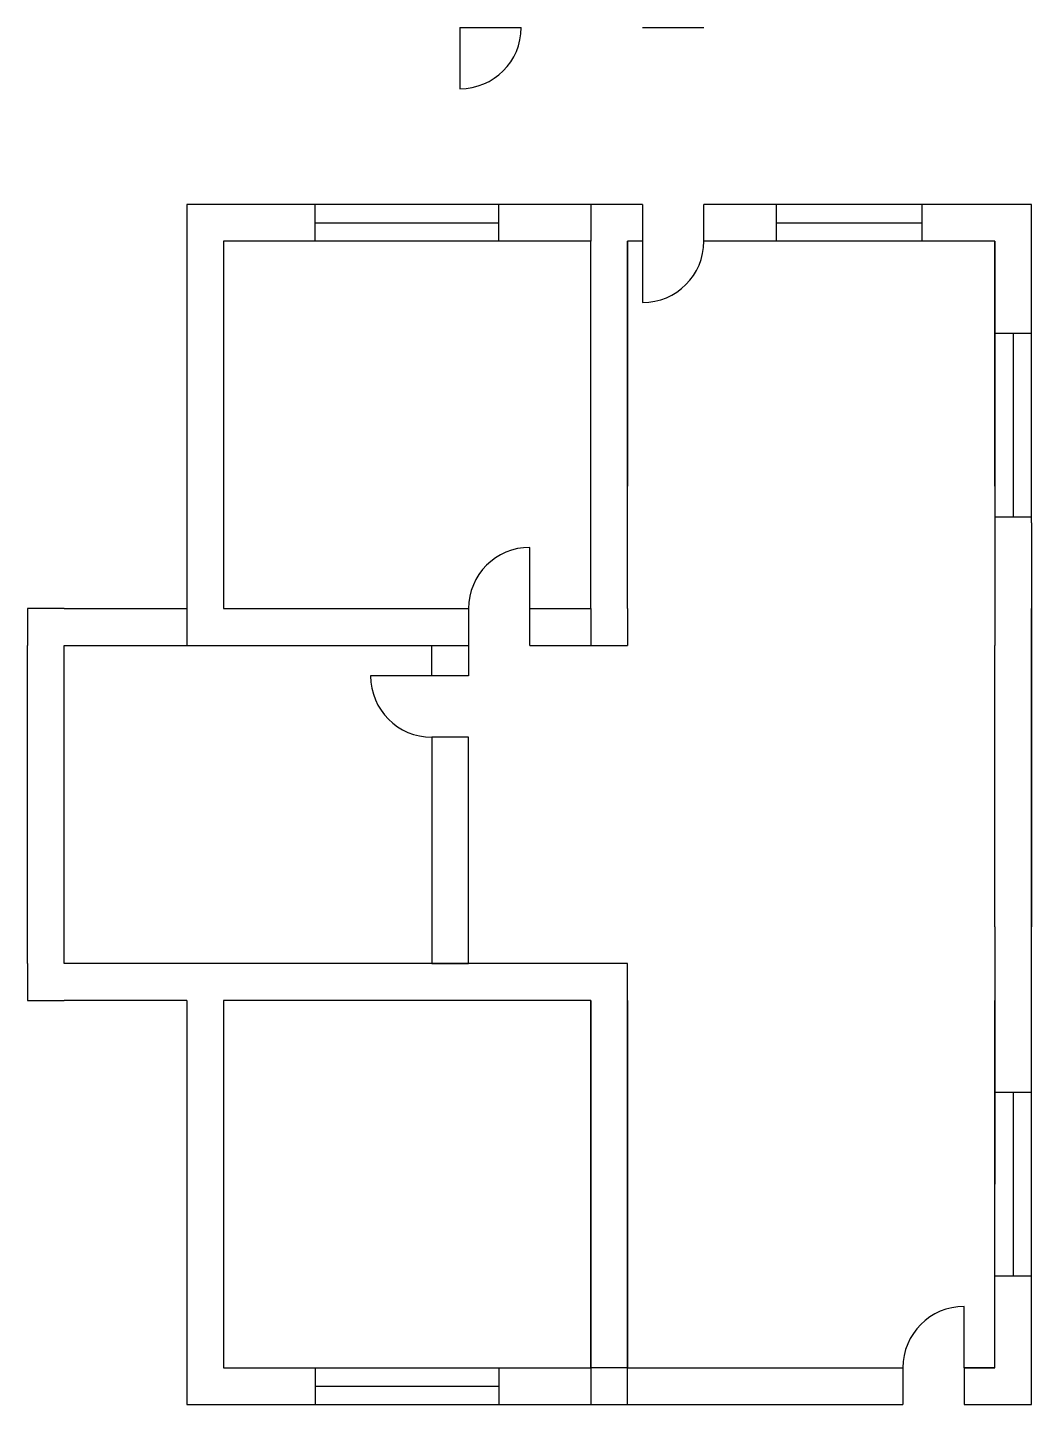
# Model space of a CAD drawing. Header units: inches. Extents: x 16 to 24.2, y 17.4 to 28.7.
import ezdxf

# ---------------------------------------------------------------- set-up
doc = ezdxf.new("R2010")
doc.units = ezdxf.units.IN
doc.header["$MEASUREMENT"] = 0

msp = doc.modelspace()

# ---------------------------------------------------------------- linework, layer by layer
for p, q in [((19.484, 28.693), (19.484, 28.193)), ((19.484, 28.693), (19.984, 28.693)), ((20.976, 28.693), (21.476, 28.693)), ((18.302, 26.947), (18.302, 27.247)), ((19.802, 26.947), (19.802, 27.247)), ((20.976, 27.247), (20.976, 26.947)), ((21.476, 26.947), (21.476, 27.247)), ((22.07, 26.947), (22.07, 27.247)), ((23.258, 26.947), (23.258, 27.247)), ((18.302, 27.097), (19.802, 27.097)), ((22.07, 27.097), (23.258, 27.097)), ((20.552, 26.947), (19.802, 26.947)), ((20.976, 26.947), (20.976, 26.447)), ((20.976, 26.947), (20.976, 26.447)), ((23.852, 26.947), (23.852, 23.947)), ((23.852, 26.197), (24.152, 26.197)), ((24.002, 26.197), (24.002, 24.697)), ((23.852, 24.947), (23.852, 23.947)), ((23.852, 24.697), (24.152, 24.697)), ((24.152, 24.647), (24.152, 21.347)), ((20.054, 23.947), (20.054, 24.447)), ((16.252, 23.947), (15.952, 23.947)), ((15.952, 23.947), (15.952, 23.647)), ((16.252, 23.947), (17.252, 23.947)), ((19.554, 23.947), (19.554, 23.647)), ((20.054, 23.647), (20.054, 23.947)), ((20.852, 23.947), (20.852, 23.647)), ((23.852, 23.947), (23.852, 23.647)), ((15.952, 21.047), (15.952, 23.647)), ((15.952, 23.647), (15.952, 23.647)), ((16.252, 21.047), (16.252, 23.647)), ((16.252, 23.647), (17.252, 23.647)), ((19.254, 23.397), (19.254, 23.647)), ((19.554, 23.647), (19.554, 23.397)), ((19.254, 23.397), (18.754, 23.397)), ((19.554, 23.397), (19.254, 23.397)), ((19.254, 22.897), (19.254, 21.047)), ((19.554, 22.897), (19.254, 22.897)), ((19.554, 21.047), (19.554, 22.897)), ((23.852, 21.347), (23.852, 20.747)), ((15.952, 21.047), (15.952, 20.747)), ((17.252, 21.047), (16.252, 21.047)), ((19.254, 21.047), (19.554, 21.047)), ((15.952, 20.747), (16.252, 20.747)), ((17.252, 20.747), (16.252, 20.747)), ((23.852, 20.747), (23.852, 19.247)), ((23.852, 19.247), (23.852, 19.997)), ((23.852, 19.997), (24.152, 19.997)), ((24.002, 19.997), (24.002, 18.497)), ((23.852, 18.497), (23.852, 19.247)), ((23.852, 18.497), (24.152, 18.497)), ((23.602, 17.747), (23.602, 18.247)), ((17.552, 17.747), (19.052, 17.747)), ((18.302, 17.747), (18.302, 17.747)), ((18.302, 17.747), (18.302, 17.447)), ((19.802, 17.747), (19.802, 17.447)), ((20.852, 17.747), (20.552, 17.747)), ((23.102, 17.747), (23.102, 17.447)), ((23.852, 17.747), (23.602, 17.747)), ((23.602, 17.747), (23.602, 17.447)), ((18.302, 17.597), (19.802, 17.597))]:
    msp.add_line(p, q)
for points in [[(20.852, 27.247), (17.252, 27.247), (17.252, 23.647), (19.554, 23.647)], [(20.552, 27.247), (20.552, 26.947)], [(20.976, 27.247), (20.852, 27.247)], [(24.152, 24.647), (24.152, 27.247), (21.476, 27.247)], [(20.054, 23.947), (20.552, 23.947), (20.552, 26.947), (17.552, 26.947), (17.552, 23.947), (19.554, 23.947)], [(20.852, 23.947), (20.852, 26.947)], [(20.976, 26.947), (20.852, 26.947), (20.852, 24.947)], [(23.852, 24.947), (23.852, 26.947), (21.476, 26.947)], [(20.552, 23.947), (20.552, 23.647)], [(24.152, 21.047), (24.152, 23.947)], [(20.054, 23.647), (20.852, 23.647)], [(23.852, 21.347), (23.852, 23.647)], [(17.252, 20.747), (17.252, 17.447), (20.852, 17.447), (20.852, 21.047), (17.252, 21.047)], [(23.602, 17.447), (24.152, 17.447), (24.152, 21.047)], [(20.552, 20.747), (20.552, 17.447), (23.102, 17.447)], [(20.852, 20.747), (20.852, 17.747), (23.102, 17.747)], [(23.602, 17.747), (23.852, 17.747), (23.852, 20.747)]]:
    msp.add_lwpolyline(points)
msp.add_lwpolyline([(17.552, 17.747), (20.552, 17.747), (20.552, 20.747), (17.552, 20.747)], close=True)
for centre, start, end in [((19.484, 28.693), 270, 0), ((20.976, 26.947), 270, 0), ((20.054, 23.947), 90, 180), ((19.254, 23.397), 180, 270), ((23.602, 17.747), 90, 180)]:
    msp.add_arc(centre, 0.5, start, end)

doc.saveas('drawing.dxf')
